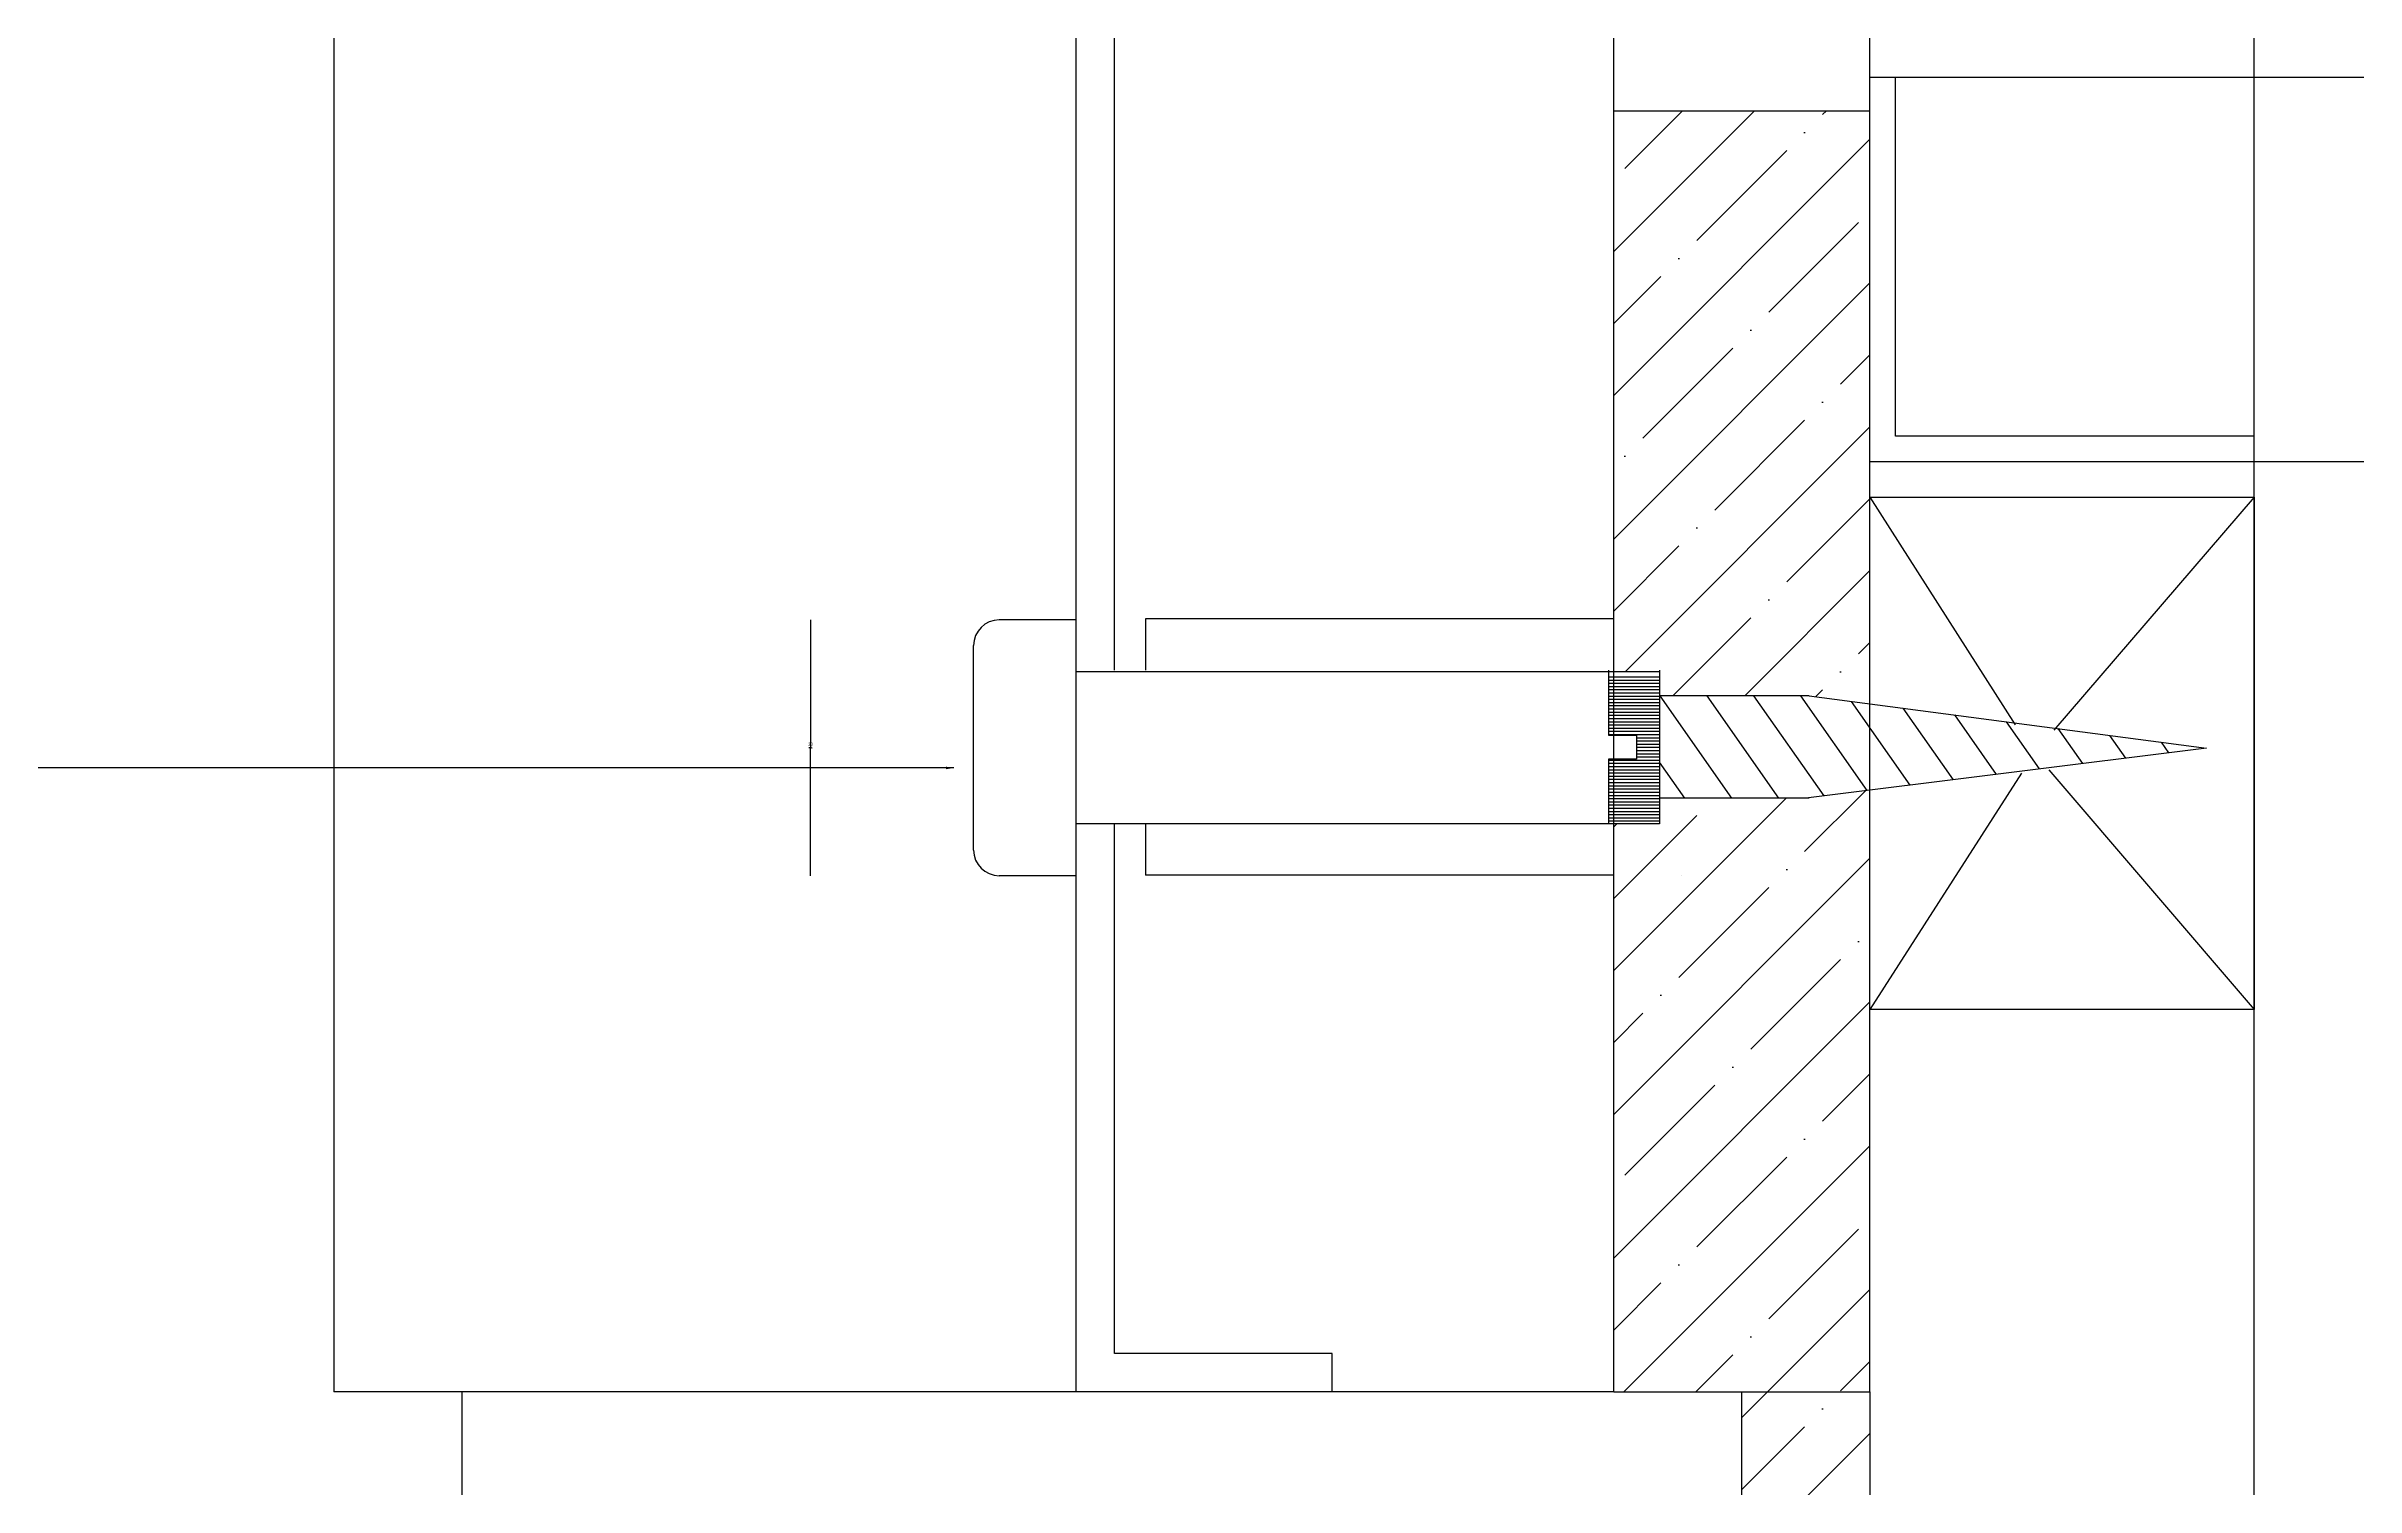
# Model space of a CAD drawing. Header units: metres. Extents: x 282048 to 286905, y 378 to 5723.
# Drawn here: x 283878 to 284599, y 1732 to 2182 of the extents above; entities that cross this region are included whole.
import ezdxf

# ---------------------------------------------------------------- set-up
doc = ezdxf.new("R2010")
doc.units = ezdxf.units.M
for name, color, linetype in [('10', 8, 'Continuous'), ('3', 2, 'Continuous'), ('6', 1, 'Continuous'), ('7', 7, 'Continuous'), ('灰色', 8, 'Continuous')]:
    doc.layers.add(name, color=color, linetype=linetype)
doc.dimstyles.get("Standard").update_dxf_attribs({"dimtxt": 2.5, "dimasz": 2.5, "dimexe": 1.25, "dimexo": 0.625, "dimtad": 1, "dimcen": 2.5, "dimazin": 3, "dimtfac": 1, "dimtmove": 0, "dimatfit": 3})

# ---------------------------------------------------------------- blocks, each defined once
blk = doc.blocks.new('_CLOSEDFILLED')
at = {"color": 0, "linetype": 'BYBLOCK'}
blk.add_solid([(-1, 0.2), (0, 0), (-1, -0.2)], dxfattribs=at)
blk = doc.blocks.new('*D6')
for p, q in [((284116.63, 2003.1), (284116.63, 1963.17)), ((284116.38, 1963.17), (284116.13, 1963.17)), ((284116.63, 1923.24), (284116.63, 1963.17)), ((284116.63, 1963.17), (284116.63, 1963.17)), ((284116.88, 1963.17), (284117.13, 1963.17))]:
    blk.add_line(p, q)
at = {"layer": 'Defpoints'}
for p in [(284116.63, 2003.1), (284116.63, 1963.17), (284116.63, 1923.24)]:
    blk.add_point(p, dxfattribs=at)
at = {"layer": '7', "xscale": 0.25, "yscale": 0.25}
blk.add_blockref('_CLOSEDFILLED', (284116.63, 1963.17), dxfattribs=at)
at = {"layer": '7', "xscale": 0.25, "yscale": 0.25, "rotation": 180}
blk.add_blockref('_CLOSEDFILLED', (284116.63, 1963.17), dxfattribs=at)
at = {"layer": '7', "insert": (284116.63, 1964.295), "char_height": 1, "attachment_point": 5}
blk.add_mtext('20', dxfattribs=at)

msp = doc.modelspace()

# ---------------------------------------------------------------- hatches: boundary and pattern name
at = {"layer": '10'}
h = msp.add_hatch(dxfattribs=at)
h.set_pattern_fill('ANSI35', scale=5)
h.paths.add_polyline_path([(284447.57, 2041.42), (284447.57, 2162.06), (284367.57, 2162.06), (284367.57, 1986.93), (284381.88, 1986.93), (284381.88, 1979.63), (284382.03, 1979.41), (284428.56, 1979.41), (284447.56, 1976.91), (284447.56, 2041.42)])
h.paths.add_polyline_path([(284447.57, 1948.58), (284446.7, 1949.81), (284427.51, 1947.41), (284381.88, 1947.41), (284381.88, 1939.41), (284367.57, 1939.41), (284367.57, 1762.06), (284447.57, 1762.06)])
h = msp.add_hatch(dxfattribs=at)
h.set_pattern_fill('ANSI35', scale=5)
h.paths.add_polyline_path([(284447.57, 1762.06), (284407.57, 1762.06), (284407.57, 1282.06), (284447.57, 1282.06)])

# ---------------------------------------------------------------- linework, layer by layer
for p, q in [((284367.57, 2162.06), (284367.57, 4002.06)), ((284447.57, 2162.06), (284447.57, 3988.94))]:
    msp.add_line(p, q, dxfattribs=at)
at = {"layer": '3'}
for p, q in [((284367.57, 1762.06), (284367.57, 2162.06)), ((284367.57, 2162.06), (284447.57, 2162.06)), ((284447.57, 1762.06), (284447.57, 2162.06)), ((284367.57, 1762.06), (284447.57, 1762.06))]:
    msp.add_line(p, q, dxfattribs=at)
msp.add_lwpolyline([(284407.57, 1762.06), (284447.57, 1762.06), (284447.57, 1282.06), (284407.57, 1282.06)], close=True, dxfattribs=at)
at = {"layer": '6'}
for p, q in [((284567.57, 1282.06), (284567.57, 4802.06)), ((284199.57, 1762.06), (284199.57, 4402.06)), ((284211.57, 1987.4), (284211.57, 4176.98)), ((285320.9, 2172.47), (284447.57, 2172.47)), ((285320.9, 2052.47), (284447.57, 2052.47)), ((284447.56, 1977.32), (284447.56, 2041.42)), ((284447.56, 2041.42), (284492.92, 1970.3)), ((284447.56, 2041.42), (284567.57, 2041.42)), ((284567.57, 2041.42), (284505.04, 1968.7)), ((284567.57, 2041.42), (284567.57, 1881.42)), ((284199.57, 2003.1), (284175.57, 2003.1)), ((284221.29, 2003.41), (284221.29, 1987.41)), ((284367.67, 2003.41), (284221.29, 2003.41)), ((284167.57, 1931.24), (284167.57, 1995.1)), ((284167.57, 1931.24), (284167.57, 1995.1)), ((284380.57, 1986.93), (284199.57, 1986.93)), ((284380.57, 1986.93), (284199.57, 1986.93)), ((284381.88, 1986.93), (284221.29, 1986.93)), ((284365.88, 1987.41), (284365.88, 1967.11)), ((284381.88, 1985.22), (284365.88, 1985.22)), ((284381.88, 1984.22), (284365.88, 1984.22)), ((284381.88, 1987.41), (284381.88, 1939.41)), ((284381.88, 1987.41), (284381.88, 1967.11)), ((284381.88, 1983.22), (284365.88, 1983.22)), ((284381.88, 1982.22), (284365.88, 1982.22)), ((284381.88, 1981.22), (284365.88, 1981.22)), ((284381.88, 1980.22), (284365.88, 1980.22)), ((284381.88, 1979.22), (284365.88, 1979.22)), ((284381.88, 1978.22), (284365.88, 1978.22)), ((284381.88, 1977.22), (284365.88, 1977.22)), ((284428.56, 1979.41), (284381.88, 1979.41)), ((284404.44, 1947.41), (284382.03, 1979.41)), ((284419.09, 1947.41), (284396.68, 1979.41)), ((284433.23, 1948.13), (284411.33, 1979.41)), ((284446.7, 1949.81), (284425.98, 1979.41)), ((284428.56, 1979.41), (284552.72, 1963.06)), ((284460.17, 1951.5), (284441.85, 1977.66)), ((284381.88, 1976.22), (284365.88, 1976.22)), ((284381.88, 1975.22), (284365.88, 1975.22)), ((284381.88, 1974.22), (284365.88, 1974.22)), ((284381.88, 1973.22), (284365.88, 1973.22)), ((284381.88, 1972.22), (284365.88, 1972.22)), ((284381.88, 1971.22), (284365.88, 1971.22)), ((284381.88, 1970.22), (284365.88, 1970.22)), ((284473.64, 1953.18), (284457.99, 1975.54)), ((284487.12, 1954.86), (284474.13, 1973.41)), ((284500.59, 1956.55), (284490.26, 1971.29)), ((284381.88, 1969.22), (284365.88, 1969.22)), ((284381.88, 1968.22), (284365.88, 1968.22)), ((284381.88, 1967.22), (284365.88, 1967.22)), ((284365.88, 1967.11), (284374.64, 1967.11)), ((284374.64, 1967.11), (284374.64, 1959.66)), ((284381.88, 1966.22), (284374.64, 1966.22)), ((284381.88, 1965.22), (284374.64, 1965.22)), ((284381.88, 1964.22), (284374.64, 1964.22)), ((284381.88, 1963.22), (284374.64, 1963.22)), ((284552.72, 1963.06), (284427.51, 1947.41)), ((284514.06, 1958.23), (284506.4, 1969.16)), ((284527.53, 1959.91), (284522.54, 1967.04)), ((284541, 1961.6), (284538.68, 1964.91)), ((284365.88, 1959.66), (284365.88, 1939.41)), ((284374.64, 1959.66), (284365.88, 1959.66)), ((284381.88, 1959.22), (284365.88, 1959.22)), ((284381.88, 1958.22), (284365.88, 1958.22)), ((284381.88, 1957.22), (284365.88, 1957.22)), ((284381.88, 1956.22), (284365.88, 1956.22)), ((284381.88, 1962.22), (284374.64, 1962.22)), ((284381.88, 1961.22), (284374.64, 1961.22)), ((284381.88, 1960.22), (284374.64, 1960.22)), ((284389.79, 1947.41), (284381.88, 1958.7)), ((284503.44, 1956.26), (284567.57, 1881.42)), ((284381.88, 1955.22), (284365.88, 1955.22)), ((284381.88, 1954.22), (284365.88, 1954.22)), ((284381.88, 1953.22), (284365.88, 1953.22)), ((284381.88, 1952.22), (284365.88, 1952.22)), ((284381.88, 1951.22), (284365.88, 1951.22)), ((284381.88, 1950.22), (284365.88, 1950.22)), ((284381.88, 1949.22), (284365.88, 1949.22)), ((284381.88, 1948.22), (284365.88, 1948.22)), ((284494.91, 1955.2), (284447.57, 1881.42)), ((284447.57, 1881.42), (284447.57, 1948.28)), ((284381.88, 1947.22), (284365.88, 1947.22)), ((284381.88, 1946.22), (284365.88, 1946.22)), ((284381.88, 1945.22), (284365.88, 1945.22)), ((284381.88, 1944.22), (284365.88, 1944.22)), ((284381.88, 1943.22), (284365.88, 1943.22)), ((284381.88, 1942.22), (284365.88, 1942.22)), ((284381.88, 1941.22), (284365.88, 1941.22)), ((284428.56, 1947.41), (284381.88, 1947.41)), ((284380.57, 1939.41), (284199.57, 1939.41)), ((284380.57, 1939.41), (284199.57, 1939.41)), ((284211.57, 1774.06), (284211.57, 1939.41)), ((284221.29, 1939.41), (284221.29, 1923.41)), ((284381.88, 1939.41), (284221.29, 1939.41)), ((284381.88, 1940.22), (284365.88, 1940.22)), ((284199.57, 1923.24), (284175.57, 1923.24)), ((284367.67, 1923.41), (284221.29, 1923.41)), ((284388.57, 1923.41), (284388.57, 1923.41)), ((284567.57, 1881.42), (284447.57, 1881.42)), ((284279.57, 1774.06), (284211.57, 1774.06)), ((284279.57, 1762.06), (284279.57, 1774.06)), ((284279.57, 1762.06), (284199.57, 1762.06)), ((284447.57, 1762.06), (284447.57, 1282.06))]:
    msp.add_line(p, q, dxfattribs=at)
msp.add_lwpolyline([(284567.57, 2060.47), (284455.57, 2060.47), (284455.57, 2172.47)], dxfattribs=at)
for centre, start, end in [((284175.57, 1995.1), 90, 180), ((284175.57, 1995.1), 90, 180), ((284175.57, 1931.24), 180, 270), ((284175.57, 1931.24), 180, 270)]:
    msp.add_arc(centre, 8, start, end, dxfattribs=at)
at = {"layer": '灰色'}
for p, q in [((283967.73, 5249.3), (283967.73, 1762.06)), ((284367.57, 1762.06), (283967.73, 1762.06)), ((284007.73, 1762.06), (284007.73, 1282.06))]:
    msp.add_line(p, q, dxfattribs=at)

# ---------------------------------------------------------------- dimensions: what is measured, and where the dimension line sits
at = {"layer": '7'}
dim = msp.add_linear_dim(base=(284116.63, 1963.17), p1=(284116.63, 2003.1), p2=(284116.63, 1923.24), text='20', dimstyle='Standard', dxfattribs=at)
dim.commit()
dim.dimension.update_dxf_attribs({"geometry": '*D6', "text_midpoint": (284116.63, 1964.295)})

# ---------------------------------------------------------------- leaders
msp.add_leader([(284161.39, 1956.88), (282337.74, 1956.88)], dimstyle='Standard', dxfattribs=at)

doc.saveas('drawing.dxf')
